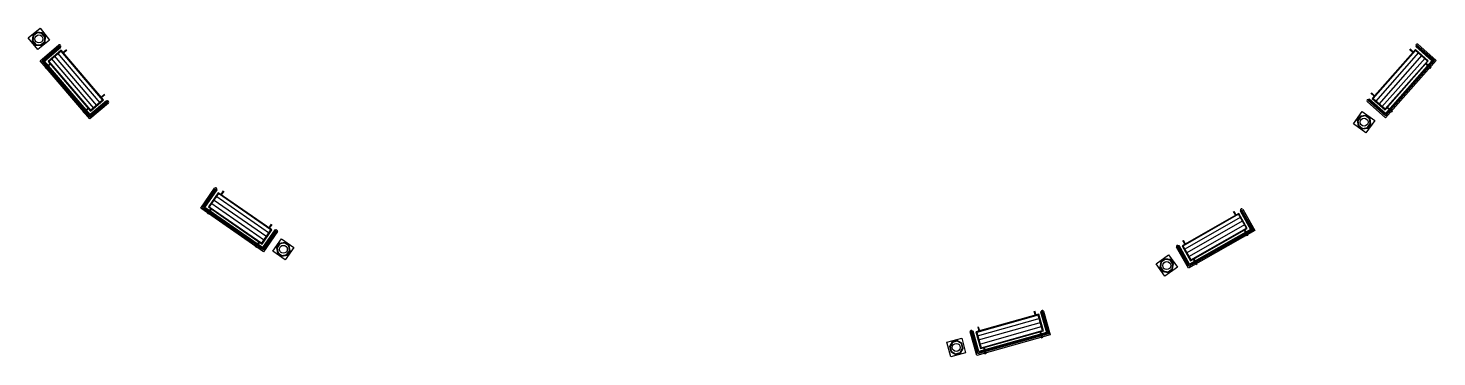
# Model space of a CAD drawing. Extents: x -2918 to -212, y 225 to 5715.
# Drawn here: x -2364.32 to -2327.41, y 477.37 to 485.98 of the extents above; entities that cross this region are included whole.
import ezdxf

# ---------------------------------------------------------------- set-up
doc = ezdxf.new("R2010")
doc.units = 0
doc.layers.add('ДВ_ГП_П_МАФ', color=20, linetype='CONTINUOUS')

# ---------------------------------------------------------------- blocks, each defined once
blk = doc.blocks.new('*U476')
at = {"layer": 'ДВ_ГП_П_МАФ'}
for p, q in [((0.315, -0.202), (0.315, 0.035)), ((0.337, -0.202), (0.337, 0.035)), ((2.444, -0.202), (2.444, 0.035)), ((2.466, -0.202), (2.466, 0.035)), ((0.202, -0.362), (2.578, -0.362)), ((0.046, -0.891), (0.112, -0.891)), ((0.202, -0.516), (2.578, -0.516)), ((0.202, -0.671), (2.578, -0.671)), ((0.315, -0.99), (0.315, -0.83)), ((0.337, -0.99), (0.337, -0.83)), ((2.444, -0.99), (2.444, -0.83)), ((2.466, -0.99), (2.466, -0.83)), ((2.735, -0.891), (2.669, -0.891))]:
    blk.add_line(p, q, dxfattribs=at)
for points in [[(0, -0.891), (0, 0), (2.781, 0), (2.781, -0.891)], [(0.046, -0.891), (0.046, -0.046), (2.735, -0.046), (2.735, -0.891)], [(0.057, -0.891), (0.057, -0.057), (2.723, -0.057), (2.723, -0.891)], [(0.089, -0.891), (0.089, -0.089), (2.692, -0.089), (2.692, -0.891)], [(0.112, -0.891), (0.112, -0.112), (2.669, -0.112), (2.669, -0.891)]]:
    blk.add_lwpolyline(points, dxfattribs=at)
for points in [[(0.202, -0.83), (2.578, -0.83), (2.578, -0.202), (0.202, -0.202)], [(0.225, -0.807), (2.555, -0.807), (2.555, -0.225), (0.225, -0.225)]]:
    blk.add_lwpolyline(points, close=True, dxfattribs=at)
for centre in [(0.045, -0.886), (2.736, -0.886)]:
    blk.add_arc(centre, 0.0449, 187.7438, 352.9746, dxfattribs=at)
blk = doc.blocks.new('УРНА__')
at = {"layer": 'ДВ_ГП_П_МАФ'}
for points in [[(-0.2, -0.2), (-0.2, 0.2), (0.2, 0.2), (0.2, -0.2)], [(-0.069, 0.17), (-0.169, 0.071), (-0.17, -0.069), (-0.071, -0.169), (0.069, -0.17), (0.169, -0.071), (0.17, 0.069), (0.071, 0.169)], [(-0.063, 0.154), (-0.153, 0.064), (-0.154, -0.063), (-0.064, -0.153), (0.063, -0.154), (0.153, -0.064), (0.154, 0.063), (0.064, 0.153)]]:
    blk.add_lwpolyline(points, close=True, dxfattribs=at)
blk.add_circle((0, 0), 0.104, dxfattribs=at)

msp = doc.modelspace()

# ---------------------------------------------------------------- block references
at = {"layer": 'ДВ_ГП_П_МАФ'}
for p, rotation in [((-2364.041, 485.697), 218.8395158281999), ((-2329.32, 483.516), 234.5780833203578), ((-2357.636, 480.184), 145.0192425882792), ((-2334.492, 479.759), 215.6970242053864), ((-2340.005, 477.612), 194.9534084248059)]:
    msp.add_blockref('УРНА__', p, dxfattribs=dict(at, rotation=rotation))
for p, xscale, yscale, zscale, rotation in [((-2362.708, 483.601), 0.7192553719219977, 0.7192553719219977, 0.7192553719219977, 130.4700651891573), ((-2327.433, 485.132), 0.7192553719219977, 0.7192553719219977, 0.7192553719219977, 228.5862960774568), ((-2358.158, 480.121), 0.7192553719219977, 0.7192553719219977, 0.7192553719219977, 145.2863956817126), ((-2332.184, 480.677), 0.7192553719219977, 0.7192553719219977, 0.7192553719219977, 209.7052369624853), ((-2337.544, 477.947), 0.7192553719219978, 0.7192553719219978, 0.7192553719219978, 195.7698467229791)]:
    msp.add_blockref('*U476', p, dxfattribs=dict(at, xscale=xscale, yscale=yscale, zscale=zscale, rotation=rotation))

doc.saveas('drawing.dxf')
